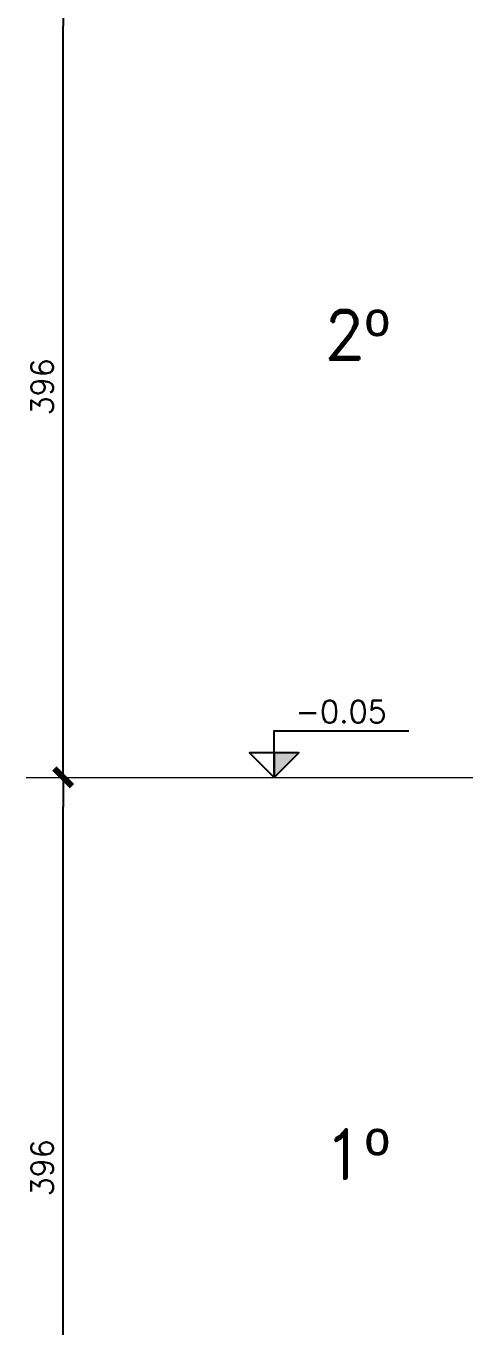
# Model space of a CAD drawing. Extents: x -58 to 5689, y 66 to 4123.
# Drawn here: x 3478 to 3705, y 2273 to 2932 of the extents above; entities that cross this region are included whole.
import ezdxf
from ezdxf.enums import TextEntityAlignment as Align

# ---------------------------------------------------------------- set-up
doc = ezdxf.new("R2010")
doc.units = 0
doc.header["$LTSCALE"] = 30
doc.header["$MEASUREMENT"] = 0
doc.layers.get('0').update_dxf_attribs({"linetype": 'CONTINUOUS'})
doc.layers.add('EJEEc$0$RLA-NIVEL-1', color=1, linetype='CONTINUOUS', lineweight=9)
doc.layers.add('EJEEc$0$RLA-TEXTOS2', color=6, linetype='CONTINUOUS')
doc.styles.add('EJEEc$0$RomanD', font='romand__.ttf', dxfattribs={"height": 32.5})
doc.styles.add('EJEEc$0$ROMANS', font='romans.shx', dxfattribs={"height": 11.25})
doc.dimstyles.new('EJEEc$0$ING50', dxfattribs={"dimscale": 50, "dimtxt": 0.27, "dimasz": 0.3, "dimexe": 0, "dimexo": 0, "dimgap": 0.1, "dimtad": 1, "dimdec": 1, "dimzin": 12, "dimdsep": 46, "dimtxsty": 'EJEEc$0$ROMANS', "dimblk": 'EJEEc$0$TICK1', "dimblk1": 'EJEEc$0$TICK1', "dimblk2": 'EJEEc$0$TICK1', "dimcen": 0.09, "dimclrd": 2, "dimclre": 1, "dimclrt": 3, "dimadec": 0, "dimazin": 0, "dimtfac": 1, "dimtdec": 0, "dimtix": 1, "dimtmove": 2, "dimatfit": 3, "dimldrblk": 'EJEEc$0$TICK1', "dimfxl": 0, "dimfxlon": 1, "dimtolj": 1, "dimtzin": 0, "dimarcsym": 0})

# ---------------------------------------------------------------- blocks, each defined once
blk = doc.blocks.new('EJEEc$0$TICK1')
at = {"color": 2}
for points in [[(0, 0), (-1, 0)], [(0, 0), (1, 0)]]:
    blk.add_lwpolyline(points, dxfattribs=at)
at = {"color": 2, "const_width": 0.2}
blk.add_lwpolyline([(-0.3, -0.3), (0.3, 0.3)], dxfattribs=at)
blk = doc.blocks.new('EJEEc$0$DIMBLOCK4-EJE Ec')
at = {"color": 2, "lineweight": -2, "transparency": 16777216}
blk.add_line((-569.26, -386), (-569.26, -20), dxfattribs=at)
at = {"color": 2, "lineweight": -2, "transparency": 16777216, "xscale": 15, "yscale": 15, "zscale": 15}
for p, rotation in [((-569.26, -5), 90), ((-569.26, -401), 270)]:
    blk.add_blockref('EJEEc$0$TICK1', p, dxfattribs=dict(at, rotation=rotation))
at = {"color": 3, "transparency": 16777216, "insert": (-579.88, -203), "char_height": 11.25, "attachment_point": 5, "rotation": 90, "style": 'EJEEc$0$ROMANS'}
blk.add_mtext('\\A1;396', dxfattribs=at)
blk = doc.blocks.new('EJEEc$0$DIMBLOCK5-EJE Ec')
at = {"color": 2, "lineweight": -2, "transparency": 16777216}
blk.add_line((-569.26, 10), (-569.26, 376), dxfattribs=at)
at = {"color": 2, "lineweight": -2, "transparency": 16777216, "xscale": 15, "yscale": 15, "zscale": 15}
for p, rotation in [((-569.26, 391), 90), ((-569.26, -5), 270)]:
    blk.add_blockref('EJEEc$0$TICK1', p, dxfattribs=dict(at, rotation=rotation))
at = {"color": 3, "transparency": 16777216, "insert": (-579.88, 193), "char_height": 11.25, "attachment_point": 5, "rotation": 90, "style": 'EJEEc$0$ROMANS'}
blk.add_mtext('\\A1;396', dxfattribs=at)
blk = doc.blocks.new('EJEEc$0$DIMBLOCK6-EJE Ec')
at = {"color": 2, "lineweight": -2, "transparency": 16777216}
blk.add_line((-569.26, 406), (-569.26, 772), dxfattribs=at)
at = {"color": 2, "lineweight": -2, "transparency": 16777216, "xscale": 15, "yscale": 15, "zscale": 15}
for p, rotation in [((-569.26, 787), 90), ((-569.26, 391), 270)]:
    blk.add_blockref('EJEEc$0$TICK1', p, dxfattribs=dict(at, rotation=rotation))
at = {"color": 3, "transparency": 16777216, "insert": (-579.88, 589), "char_height": 11.25, "attachment_point": 5, "rotation": 90, "style": 'EJEEc$0$ROMANS'}
blk.add_mtext('\\A1;396', dxfattribs=at)
blk = doc.blocks.new('EJEEc$0$nivel-el')
blk.add_hatch(color=1).paths.add_polyline_path([(0, 0), (12.5, 12.5), (0, 12.5)])
at = {"color": 3}
blk.add_lwpolyline([(0, 0), (12.5, 12.5), (-12.5, 12.5), (0, 0), (0, 23.61), (68.35, 23.61)], dxfattribs=at)
blk.add_lwpolyline([(0, 0), (12.5, 12.5), (0, 12.5), (0, 0)])
at = {"color": 3, "style": 'EJEEc$0$ROMANS', "flags": 4}
blk.add_attdef('%%P0.00', text='', height=11.25, dxfattribs=at).set_placement((33.96, 27.67), align=Align.CENTER)
blk = doc.blocks.new('EJEEc')
at = {"layer": 'EJEEc$0$RLA-NIVEL-1'}
blk.add_line((-588.1, -5), (-361.48, -5), dxfattribs=at)
ref = blk.add_blockref('EJEEc$0$nivel-el', (-462.34, -5))
ref.add_attrib('%%P0.00', '-0.05', dxfattribs={"color": 3, "height": 11.25, "style": 'EJEEc$0$ROMANS'}).set_placement((-428.38, 22.67), align=Align.CENTER)
at = {"layer": 'EJEEc$0$RLA-TEXTOS2', "color": 5, "char_height": 25, "attachment_point": 5, "line_spacing_factor": 0.941778, "style": 'EJEEc$0$RomanD'}
for s, insert, width in [('2º', (-420.72, 219.46), 62.4158), ('1º', (-420.72, -195.93), 57.2916)]:
    blk.add_mtext(s, dxfattribs=dict(at, insert=insert, width=width))
for base, p1, p2, picture, middle in [((-569.26, 787), (-574.26, 391), (-574.26, 787), 'EJEEc$0$DIMBLOCK6-EJE Ec', (-579.88, 589)), ((-569.26, 391), (-574.26, -5), (-574.26, 391), 'EJEEc$0$DIMBLOCK5-EJE Ec', (-579.88, 193)), ((-569.26, -5), (-574.26, -401), (-574.26, -5), 'EJEEc$0$DIMBLOCK4-EJE Ec', (-579.88, -203))]:
    dim = blk.add_linear_dim(base=base, p1=p1, p2=p2, angle=90, dimstyle='EJEEc$0$ING50')
    dim.commit()
    dim.dimension.update_dxf_attribs({"geometry": picture, "text_midpoint": middle})

msp = doc.modelspace()

# ---------------------------------------------------------------- block references
msp.add_blockref('EJEEc', (4066.25, 2555.89))

doc.saveas('drawing.dxf')
